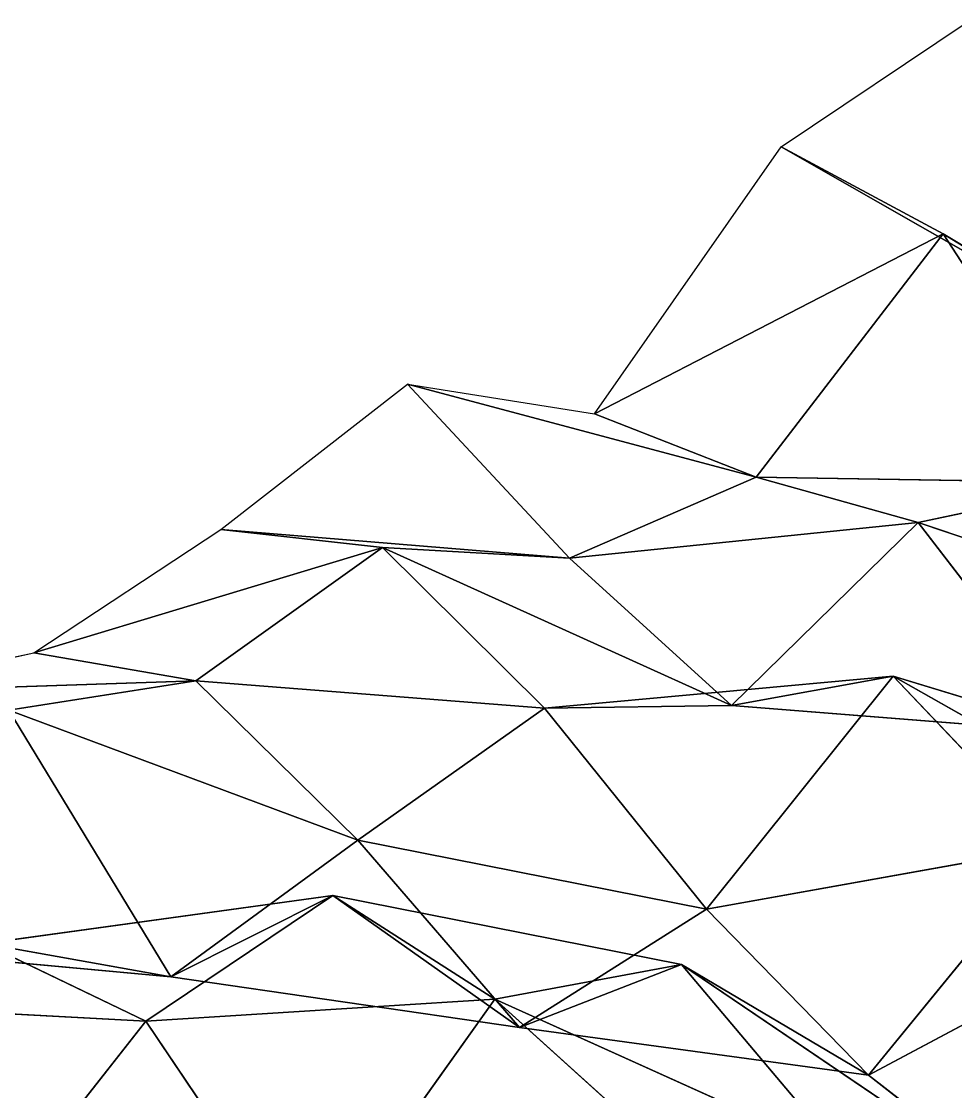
# Model space of a CAD drawing. Header units: metres. Extents: x -3703 to 431, y -1555 to 134.
# Drawn here: x -1034 to -966.9, y -391.8 to -315 of the extents above; entities that cross this region are included whole.
import ezdxf

# ---------------------------------------------------------------- set-up
doc = ezdxf.new("R2010")
doc.units = ezdxf.units.M

msp = doc.modelspace()

# ---------------------------------------------------------------- linework, layer by layer
for p, q in [((-979.3978, -324.04614, -2392.967), (-965.98145, -315.0323, -2367.4868)), ((-992.8142, -343.2003, -2416.1792), (-979.3978, -324.04614, -2392.967)), ((-954.3539, -338.32312, -2402.6057), (-979.3978, -324.04614, -2392.967)), ((-979.3978, -324.04614, -2392.967), (-967.77026, -330.2869, -2431.898)), ((-967.77026, -330.2869, -2431.898), (-979.3978, -324.04614, -2392.967)), ((-979.3978, -324.04614, -2392.967), (-954.3539, -338.32312, -2402.6057)), ((-967.77026, -330.2869, -2431.898), (-992.8142, -343.2003, -2416.1792)), ((-992.8142, -343.2003, -2416.1792), (-967.77026, -330.2869, -2431.898)), ((-967.77026, -330.2869, -2431.898), (-981.18665, -347.75473, -2455.4878)), ((-981.18665, -347.75473, -2455.4878), (-967.77026, -330.2869, -2431.898)), ((-954.3539, -338.32312, -2402.6057), (-967.77026, -330.2869, -2431.898)), ((-942.7263, -345.62997, -2441.2983), (-967.77026, -330.2869, -2431.898)), ((-967.77026, -330.2869, -2431.898), (-954.3539, -338.32312, -2402.6057)), ((-967.77026, -330.2869, -2431.898), (-956.1427, -348.14166, -2468.2324)), ((-956.1427, -348.14166, -2468.2324), (-967.77026, -330.2869, -2431.898)), ((-967.77026, -330.2869, -2431.898), (-942.7263, -345.62997, -2441.2983)), ((-1019.647, -351.50485, -2469.3132), (-1006.2306, -341.0603, -2444.1533)), ((-981.18665, -347.75473, -2455.4878), (-1006.2306, -341.0603, -2444.1533)), ((-1006.2306, -341.0603, -2444.1533), (-992.8142, -343.2003, -2416.1792)), ((-1006.2306, -341.0603, -2444.1533), (-994.603, -353.56033, -2481.6848)), ((-994.603, -353.56033, -2481.6848), (-1006.2306, -341.0603, -2444.1533)), ((-1006.2306, -341.0603, -2444.1533), (-981.18665, -347.75473, -2455.4878)), ((-992.8142, -343.2003, -2416.1792), (-981.18665, -347.75473, -2455.4878)), ((-981.18665, -347.75473, -2455.4878), (-992.8142, -343.2003, -2416.1792)), ((-981.18665, -347.75473, -2455.4878), (-994.603, -353.56033, -2481.6848)), ((-994.603, -353.56033, -2481.6848), (-981.18665, -347.75473, -2455.4878)), ((-956.1427, -348.14166, -2468.2324), (-981.18665, -347.75473, -2455.4878)), ((-981.18665, -347.75473, -2455.4878), (-969.5591, -351.00342, -2495.088)), ((-969.5591, -351.00342, -2495.088), (-981.18665, -347.75473, -2455.4878)), ((-981.18665, -347.75473, -2455.4878), (-956.1427, -348.14166, -2468.2324)), ((-956.1427, -348.14166, -2468.2324), (-969.5591, -351.00342, -2495.088)), ((-969.5591, -351.00342, -2495.088), (-956.1427, -348.14166, -2468.2324)), ((-969.5591, -351.00342, -2495.088), (-994.603, -353.56033, -2481.6848)), ((-994.603, -353.56033, -2481.6848), (-969.5591, -351.00342, -2495.088)), ((-969.5591, -351.00342, -2495.088), (-982.9756, -364.12225, -2519.65)), ((-982.9756, -364.12225, -2519.65), (-969.5591, -351.00342, -2495.088)), ((-944.51514, -359.43362, -2506.034), (-969.5591, -351.00342, -2495.088)), ((-969.5591, -351.00342, -2495.088), (-957.93164, -366.1298, -2532.0322)), ((-957.93164, -366.1298, -2532.0322), (-969.5591, -351.00342, -2495.088)), ((-969.5591, -351.00342, -2495.088), (-944.51514, -359.43362, -2506.034)), ((-1033.0635, -360.36572, -2494.8274), (-1019.647, -351.50485, -2469.3132)), ((-994.603, -353.56033, -2481.6848), (-1019.647, -351.50485, -2469.3132)), ((-1019.647, -351.50485, -2469.3132), (-1008.01953, -352.7859, -2509.3535)), ((-1008.01953, -352.7859, -2509.3535), (-1019.647, -351.50485, -2469.3132)), ((-1019.647, -351.50485, -2469.3132), (-994.603, -353.56033, -2481.6848)), ((-1008.01953, -352.7859, -2509.3535), (-1033.0635, -360.36572, -2494.8274)), ((-1033.0635, -360.36572, -2494.8274), (-1008.01953, -352.7859, -2509.3535)), ((-1008.01953, -352.7859, -2509.3535), (-1021.4359, -362.36288, -2534.7075)), ((-1021.4359, -362.36288, -2534.7075), (-1008.01953, -352.7859, -2509.3535)), ((-994.603, -353.56033, -2481.6848), (-1008.01953, -352.7859, -2509.3535)), ((-982.9756, -364.12225, -2519.65), (-1008.01953, -352.7859, -2509.3535)), ((-1008.01953, -352.7859, -2509.3535), (-994.603, -353.56033, -2481.6848)), ((-1008.01953, -352.7859, -2509.3535), (-996.39197, -364.31763, -2547.1016)), ((-996.39197, -364.31763, -2547.1016), (-1008.01953, -352.7859, -2509.3535)), ((-1008.01953, -352.7859, -2509.3535), (-982.9756, -364.12225, -2519.65)), ((-994.603, -353.56033, -2481.6848), (-982.9756, -364.12225, -2519.65)), ((-982.9756, -364.12225, -2519.65), (-994.603, -353.56033, -2481.6848)), ((-1046.4799, -363.20172, -2521.6887), (-1033.0635, -360.36572, -2494.8274)), ((-1033.0635, -360.36572, -2494.8274), (-1021.4359, -362.36288, -2534.7075)), ((-1021.4359, -362.36288, -2534.7075), (-1033.0635, -360.36572, -2494.8274)), ((-1021.4359, -362.36288, -2534.7075), (-1046.4799, -363.20172, -2521.6887)), ((-1046.4799, -363.20172, -2521.6887), (-1021.4359, -362.36288, -2534.7075)), ((-1021.4359, -362.36288, -2534.7075), (-1034.8523, -364.46545, -2561.733)), ((-1034.8523, -364.46545, -2561.733), (-1021.4359, -362.36288, -2534.7075)), ((-996.39197, -364.31763, -2547.1016), (-1021.4359, -362.36288, -2534.7075)), ((-1021.4359, -362.36288, -2534.7075), (-1009.80835, -373.8081, -2572.475)), ((-1009.80835, -373.8081, -2572.475), (-1021.4359, -362.36288, -2534.7075)), ((-1021.4359, -362.36288, -2534.7075), (-996.39197, -364.31763, -2547.1016)), ((-971.348, -362.03033, -2560.4443), (-996.39197, -364.31763, -2547.1016)), ((-996.39197, -364.31763, -2547.1016), (-971.348, -362.03033, -2560.4443)), ((-971.348, -362.03033, -2560.4443), (-984.7644, -378.754, -2584.2004)), ((-984.7644, -378.754, -2584.2004), (-971.348, -362.03033, -2560.4443)), ((-982.9756, -364.12225, -2519.65), (-971.348, -362.03033, -2560.4443)), ((-971.348, -362.03033, -2560.4443), (-982.9756, -364.12225, -2519.65)), ((-957.93164, -366.1298, -2532.0322), (-971.348, -362.03033, -2560.4443)), ((-946.30396, -376.2169, -2570.1033), (-971.348, -362.03033, -2560.4443)), ((-971.348, -362.03033, -2560.4443), (-957.93164, -366.1298, -2532.0322)), ((-971.348, -362.03033, -2560.4443), (-959.72034, -374.27524, -2598.033)), ((-959.72034, -374.27524, -2598.033), (-971.348, -362.03033, -2560.4443)), ((-971.348, -362.03033, -2560.4443), (-946.30396, -376.2169, -2570.1033)), ((-1009.80835, -373.8081, -2572.475), (-1034.8523, -364.46545, -2561.733)), ((-1034.8523, -364.46545, -2561.733), (-1023.22473, -383.61978, -2597.7764)), ((-1023.22473, -383.61978, -2597.7764), (-1034.8523, -364.46545, -2561.733)), ((-1034.8523, -364.46545, -2561.733), (-1009.80835, -373.8081, -2572.475)), ((-996.39197, -364.31763, -2547.1016), (-1009.80835, -373.8081, -2572.475)), ((-1009.80835, -373.8081, -2572.475), (-996.39197, -364.31763, -2547.1016)), ((-982.9756, -364.12225, -2519.65), (-996.39197, -364.31763, -2547.1016)), ((-996.39197, -364.31763, -2547.1016), (-982.9756, -364.12225, -2519.65)), ((-996.39197, -364.31763, -2547.1016), (-984.7644, -378.754, -2584.2004)), ((-984.7644, -378.754, -2584.2004), (-996.39197, -364.31763, -2547.1016)), ((-957.93164, -366.1298, -2532.0322), (-982.9756, -364.12225, -2519.65)), ((-982.9756, -364.12225, -2519.65), (-957.93164, -366.1298, -2532.0322)), ((-1009.80835, -373.8081, -2572.475), (-1023.22473, -383.61978, -2597.7764)), ((-1023.22473, -383.61978, -2597.7764), (-1009.80835, -373.8081, -2572.475)), ((-984.7644, -378.754, -2584.2004), (-1009.80835, -373.8081, -2572.475)), ((-1009.80835, -373.8081, -2572.475), (-998.1808, -387.24344, -2609.7974)), ((-998.1808, -387.24344, -2609.7974), (-1009.80835, -373.8081, -2572.475)), ((-1009.80835, -373.8081, -2572.475), (-984.7644, -378.754, -2584.2004)), ((-959.72034, -374.27524, -2598.033), (-984.7644, -378.754, -2584.2004)), ((-984.7644, -378.754, -2584.2004), (-959.72034, -374.27524, -2598.033)), ((-959.72034, -374.27524, -2598.033), (-973.1367, -390.66458, -2621.8635)), ((-973.1367, -390.66458, -2621.8635), (-959.72034, -374.27524, -2598.033)), ((-1011.5973, -377.77933, -2639.4092), (-1036.6412, -381.21695, -2625.8093)), ((-1036.6412, -381.21695, -2625.8093), (-1011.5973, -377.77933, -2639.4092)), ((-1011.5973, -377.77933, -2639.4092), (-1025.0137, -386.7996, -2664.8875)), ((-1025.0137, -386.7996, -2664.8875), (-1011.5973, -377.77933, -2639.4092)), ((-1023.22473, -383.61978, -2597.7764), (-1011.5973, -377.77933, -2639.4092)), ((-1011.5973, -377.77933, -2639.4092), (-1023.22473, -383.61978, -2597.7764)), ((-998.1808, -387.24344, -2609.7974), (-1011.5973, -377.77933, -2639.4092)), ((-986.5532, -382.7161, -2651.1365), (-1011.5973, -377.77933, -2639.4092)), ((-1011.5973, -377.77933, -2639.4092), (-998.1808, -387.24344, -2609.7974)), ((-1011.5973, -377.77933, -2639.4092), (-999.9696, -385.2037, -2678.0757)), ((-999.9696, -385.2037, -2678.0757), (-1011.5973, -377.77933, -2639.4092)), ((-1011.5973, -377.77933, -2639.4092), (-986.5532, -382.7161, -2651.1365)), ((-948.0928, -377.3497, -2637.672), (-973.1367, -390.66458, -2621.8635)), ((-973.1367, -390.66458, -2621.8635), (-948.0928, -377.3497, -2637.672)), ((-984.7644, -378.754, -2584.2004), (-998.1808, -387.24344, -2609.7974)), ((-998.1808, -387.24344, -2609.7974), (-984.7644, -378.754, -2584.2004)), ((-984.7644, -378.754, -2584.2004), (-973.1367, -390.66458, -2621.8635)), ((-973.1367, -390.66458, -2621.8635), (-984.7644, -378.754, -2584.2004)), ((-1023.22473, -383.61978, -2597.7764), (-1048.2687, -381.31326, -2585.461)), ((-1048.2687, -381.31326, -2585.461), (-1023.22473, -383.61978, -2597.7764)), ((-1023.22473, -383.61978, -2597.7764), (-1036.6412, -381.21695, -2625.8093)), ((-1036.6412, -381.21695, -2625.8093), (-1023.22473, -383.61978, -2597.7764)), ((-1036.6412, -381.21695, -2625.8093), (-1025.0137, -386.7996, -2664.8875)), ((-1025.0137, -386.7996, -2664.8875), (-1036.6412, -381.21695, -2625.8093)), ((-986.5532, -382.7161, -2651.1365), (-999.9696, -385.2037, -2678.0757)), ((-999.9696, -385.2037, -2678.0757), (-986.5532, -382.7161, -2651.1365)), ((-998.1808, -387.24344, -2609.7974), (-986.5532, -382.7161, -2651.1365)), ((-986.5532, -382.7161, -2651.1365), (-998.1808, -387.24344, -2609.7974)), ((-973.1367, -390.66458, -2621.8635), (-986.5532, -382.7161, -2651.1365)), ((-961.5093, -399.6854, -2660.1733), (-986.5532, -382.7161, -2651.1365)), ((-986.5532, -382.7161, -2651.1365), (-973.1367, -390.66458, -2621.8635)), ((-986.5532, -382.7161, -2651.1365), (-974.92566, -396.5034, -2688.3801)), ((-974.92566, -396.5034, -2688.3801), (-986.5532, -382.7161, -2651.1365)), ((-986.5532, -382.7161, -2651.1365), (-961.5093, -399.6854, -2660.1733)), ((-998.1808, -387.24344, -2609.7974), (-1023.22473, -383.61978, -2597.7764)), ((-1023.22473, -383.61978, -2597.7764), (-998.1808, -387.24344, -2609.7974)), ((-1025.0137, -386.7996, -2664.8875), (-1050.0576, -385.45053, -2652.358)), ((-1050.0576, -385.45053, -2652.358), (-1025.0137, -386.7996, -2664.8875)), ((-999.9696, -385.2037, -2678.0757), (-1025.0137, -386.7996, -2664.8875)), ((-1025.0137, -386.7996, -2664.8875), (-999.9696, -385.2037, -2678.0757)), ((-999.9696, -385.2037, -2678.0757), (-1013.386, -404.0488, -2701.3574)), ((-1013.386, -404.0488, -2701.3574), (-999.9696, -385.2037, -2678.0757)), ((-974.92566, -396.5034, -2688.3801), (-999.9696, -385.2037, -2678.0757)), ((-999.9696, -385.2037, -2678.0757), (-988.34204, -395.70102, -2716.0552)), ((-988.34204, -395.70102, -2716.0552), (-999.9696, -385.2037, -2678.0757)), ((-999.9696, -385.2037, -2678.0757), (-974.92566, -396.5034, -2688.3801)), ((-1025.0137, -386.7996, -2664.8875), (-1038.43, -403.81284, -2688.5789)), ((-1038.43, -403.81284, -2688.5789), (-1025.0137, -386.7996, -2664.8875)), ((-1025.0137, -386.7996, -2664.8875), (-1013.386, -404.0488, -2701.3574)), ((-1013.386, -404.0488, -2701.3574), (-1025.0137, -386.7996, -2664.8875)), ((-973.1367, -390.66458, -2621.8635), (-998.1808, -387.24344, -2609.7974)), ((-998.1808, -387.24344, -2609.7974), (-973.1367, -390.66458, -2621.8635)), ((-973.1367, -390.66458, -2621.8635), (-961.5093, -399.6854, -2660.1733)), ((-961.5093, -399.6854, -2660.1733), (-973.1367, -390.66458, -2621.8635))]:
    msp.add_line(p, q)
for points in [[(-965.98145, -315.0323, -2367.4868), (-954.3539, -338.32312, -2402.6057), (-979.3978, -324.04614, -2392.967), (-979.3977, -324.04605, -2392.967)], [(-979.3978, -324.04614, -2392.967), (-967.77026, -330.2869, -2431.898), (-992.8142, -343.2003, -2416.1792), (-992.8141, -343.2002, -2416.1792)], [(-967.77026, -330.2869, -2431.898), (-979.3978, -324.04614, -2392.967), (-954.3539, -338.32312, -2402.6057), (-954.35376, -338.32303, -2402.6057)], [(-981.18665, -347.75473, -2455.4878), (-992.8142, -343.2003, -2416.1792), (-967.77026, -330.2869, -2431.898), (-967.77014, -330.2868, -2431.898)], [(-967.77026, -330.2869, -2431.898), (-956.1427, -348.14166, -2468.2324), (-981.18665, -347.75473, -2455.4878), (-981.1865, -347.75464, -2455.4878)], [(-954.3539, -338.32312, -2402.6057), (-942.7263, -345.62997, -2441.2983), (-967.77026, -330.2869, -2431.898), (-967.77014, -330.2868, -2431.898)], [(-956.1427, -348.14166, -2468.2324), (-967.77026, -330.2869, -2431.898), (-942.7263, -345.62997, -2441.2983), (-942.7262, -345.62988, -2441.2983)], [(-1006.2306, -341.0603, -2444.1533), (-994.603, -353.56033, -2481.6848), (-1019.647, -351.50485, -2469.3132), (-1019.64685, -351.50476, -2469.3132)], [(-992.8142, -343.2003, -2416.1792), (-981.18665, -347.75473, -2455.4878), (-1006.2306, -341.0603, -2444.1533), (-1006.23047, -341.0602, -2444.1533)], [(-994.603, -353.56033, -2481.6848), (-1006.2306, -341.0603, -2444.1533), (-981.18665, -347.75473, -2455.4878), (-981.1865, -347.75464, -2455.4878)], [(-981.18665, -347.75473, -2455.4878), (-969.5591, -351.00342, -2495.088), (-994.603, -353.56033, -2481.6848), (-994.6029, -353.56024, -2481.6848)], [(-969.5591, -351.00342, -2495.088), (-981.18665, -347.75473, -2455.4878), (-956.1427, -348.14166, -2468.2324), (-956.1426, -348.14157, -2468.2324)], [(-956.1427, -348.14166, -2468.2324), (-944.51514, -359.43362, -2506.034), (-969.5591, -351.00342, -2495.088), (-969.55896, -351.00333, -2495.088)], [(-982.9756, -364.12225, -2519.65), (-994.603, -353.56033, -2481.6848), (-969.5591, -351.00342, -2495.088), (-969.55896, -351.00333, -2495.088)], [(-969.5591, -351.00342, -2495.088), (-957.93164, -366.1298, -2532.0322), (-982.9756, -364.12225, -2519.65), (-982.97546, -364.12216, -2519.65)], [(-957.93164, -366.1298, -2532.0322), (-969.5591, -351.00342, -2495.088), (-944.51514, -359.43362, -2506.034), (-944.515, -359.43353, -2506.034)], [(-1019.647, -351.50485, -2469.3132), (-1008.01953, -352.7859, -2509.3535), (-1033.0635, -360.36572, -2494.8274), (-1033.0634, -360.36563, -2494.8274)], [(-1008.01953, -352.7859, -2509.3535), (-1019.647, -351.50485, -2469.3132), (-994.603, -353.56033, -2481.6848), (-994.6029, -353.56024, -2481.6848)], [(-1021.4359, -362.36288, -2534.7075), (-1033.0635, -360.36572, -2494.8274), (-1008.01953, -352.7859, -2509.3535), (-1008.0194, -352.7858, -2509.3535)], [(-1008.01953, -352.7859, -2509.3535), (-996.39197, -364.31763, -2547.1016), (-1021.4359, -362.36288, -2534.7075), (-1021.4358, -362.3628, -2534.7075)], [(-994.603, -353.56033, -2481.6848), (-982.9756, -364.12225, -2519.65), (-1008.01953, -352.7859, -2509.3535), (-1008.0194, -352.7858, -2509.3535)], [(-996.39197, -364.31763, -2547.1016), (-1008.01953, -352.7859, -2509.3535), (-982.9756, -364.12225, -2519.65), (-982.97546, -364.12216, -2519.65)], [(-1033.0635, -360.36572, -2494.8274), (-1021.4359, -362.36288, -2534.7075), (-1046.4799, -363.20172, -2521.6887), (-1046.4797, -363.20163, -2521.6887)], [(-1034.8523, -364.46545, -2561.733), (-1046.4799, -363.20172, -2521.6887), (-1021.4359, -362.36288, -2534.7075), (-1021.4358, -362.3628, -2534.7075)], [(-1021.4359, -362.36288, -2534.7075), (-1009.80835, -373.8081, -2572.475), (-1034.8523, -364.46545, -2561.733), (-1034.8522, -364.46536, -2561.733)], [(-1009.80835, -373.8081, -2572.475), (-1021.4359, -362.36288, -2534.7075), (-996.39197, -364.31763, -2547.1016), (-996.39185, -364.31754, -2547.1016)], [(-984.7644, -378.754, -2584.2004), (-996.39197, -364.31763, -2547.1016), (-971.348, -362.03033, -2560.4443), (-971.3479, -362.03024, -2560.4443)], [(-982.9756, -364.12225, -2519.65), (-971.348, -362.03033, -2560.4443), (-996.39197, -364.31763, -2547.1016), (-996.39185, -364.31754, -2547.1016)], [(-971.348, -362.03033, -2560.4443), (-959.72034, -374.27524, -2598.033), (-984.7644, -378.754, -2584.2004), (-984.7643, -378.7539, -2584.2004)], [(-971.348, -362.03033, -2560.4443), (-982.9756, -364.12225, -2519.65), (-957.93164, -366.1298, -2532.0322), (-957.9315, -366.1297, -2532.0322)], [(-957.93164, -366.1298, -2532.0322), (-946.30396, -376.2169, -2570.1033), (-971.348, -362.03033, -2560.4443), (-971.3479, -362.03024, -2560.4443)], [(-959.72034, -374.27524, -2598.033), (-971.348, -362.03033, -2560.4443), (-946.30396, -376.2169, -2570.1033), (-946.30383, -376.2168, -2570.1033)], [(-1034.8523, -364.46545, -2561.733), (-1023.22473, -383.61978, -2597.7764), (-1048.2687, -381.31326, -2585.461), (-1048.2686, -381.31317, -2585.461)], [(-1023.22473, -383.61978, -2597.7764), (-1034.8523, -364.46545, -2561.733), (-1009.80835, -373.8081, -2572.475), (-1009.8082, -373.808, -2572.475)], [(-996.39197, -364.31763, -2547.1016), (-984.7644, -378.754, -2584.2004), (-1009.80835, -373.8081, -2572.475), (-1009.8082, -373.808, -2572.475)], [(-1009.80835, -373.8081, -2572.475), (-998.1808, -387.24344, -2609.7974), (-1023.22473, -383.61978, -2597.7764), (-1023.2246, -383.6197, -2597.7764)], [(-998.1808, -387.24344, -2609.7974), (-1009.80835, -373.8081, -2572.475), (-984.7644, -378.754, -2584.2004), (-984.7643, -378.7539, -2584.2004)], [(-973.1367, -390.66458, -2621.8635), (-984.7644, -378.754, -2584.2004), (-959.72034, -374.27524, -2598.033), (-959.7202, -374.27515, -2598.033)], [(-959.72034, -374.27524, -2598.033), (-948.0928, -377.3497, -2637.672), (-973.1367, -390.66458, -2621.8635), (-973.1366, -390.6645, -2621.8635)], [(-1025.0137, -386.7996, -2664.8875), (-1036.6412, -381.21695, -2625.8093), (-1011.5973, -377.77933, -2639.4092), (-1011.59717, -377.77924, -2639.4092)], [(-1023.22473, -383.61978, -2597.7764), (-1011.5973, -377.77933, -2639.4092), (-1036.6412, -381.21695, -2625.8093), (-1036.6411, -381.21686, -2625.8093)], [(-1011.5973, -377.77933, -2639.4092), (-999.9696, -385.2037, -2678.0757), (-1025.0137, -386.7996, -2664.8875), (-1025.0135, -386.7995, -2664.8875)], [(-1011.5973, -377.77933, -2639.4092), (-1023.22473, -383.61978, -2597.7764), (-998.1808, -387.24344, -2609.7974), (-998.18066, -387.24335, -2609.7974)], [(-998.1808, -387.24344, -2609.7974), (-986.5532, -382.7161, -2651.1365), (-1011.5973, -377.77933, -2639.4092), (-1011.59717, -377.77924, -2639.4092)], [(-999.9696, -385.2037, -2678.0757), (-1011.5973, -377.77933, -2639.4092), (-986.5532, -382.7161, -2651.1365), (-986.5531, -382.716, -2651.1365)], [(-961.5093, -399.6854, -2660.1733), (-973.1367, -390.66458, -2621.8635), (-948.0928, -377.3497, -2637.672), (-948.09265, -377.3496, -2637.672)], [(-984.7644, -378.754, -2584.2004), (-973.1367, -390.66458, -2621.8635), (-998.1808, -387.24344, -2609.7974), (-998.18066, -387.24335, -2609.7974)], [(-1036.6412, -381.21695, -2625.8093), (-1025.0137, -386.7996, -2664.8875), (-1050.0576, -385.45053, -2652.358), (-1050.0575, -385.45044, -2652.358)], [(-1036.6412, -381.21695, -2625.8093), (-1048.2687, -381.31326, -2585.461), (-1023.22473, -383.61978, -2597.7764), (-1023.2246, -383.6197, -2597.7764)], [(-986.5532, -382.7161, -2651.1365), (-974.92566, -396.5034, -2688.3801), (-999.9696, -385.2037, -2678.0757), (-999.9695, -385.2036, -2678.0757)], [(-986.5532, -382.7161, -2651.1365), (-998.1808, -387.24344, -2609.7974), (-973.1367, -390.66458, -2621.8635), (-973.1366, -390.6645, -2621.8635)], [(-973.1367, -390.66458, -2621.8635), (-961.5093, -399.6854, -2660.1733), (-986.5532, -382.7161, -2651.1365), (-986.5531, -382.716, -2651.1365)], [(-974.92566, -396.5034, -2688.3801), (-986.5532, -382.7161, -2651.1365), (-961.5093, -399.6854, -2660.1733), (-961.50916, -399.6853, -2660.1733)], [(-1038.43, -403.81284, -2688.5789), (-1050.0576, -385.45053, -2652.358), (-1025.0137, -386.7996, -2664.8875), (-1025.0135, -386.7995, -2664.8875)], [(-1013.386, -404.0488, -2701.3574), (-1025.0137, -386.7996, -2664.8875), (-999.9696, -385.2037, -2678.0757), (-999.9695, -385.2036, -2678.0757)], [(-999.9696, -385.2037, -2678.0757), (-988.34204, -395.70102, -2716.0552), (-1013.386, -404.0488, -2701.3574), (-1013.38586, -404.0487, -2701.3574)], [(-988.34204, -395.70102, -2716.0552), (-999.9696, -385.2037, -2678.0757), (-974.92566, -396.5034, -2688.3801), (-974.92554, -396.5033, -2688.3801)], [(-1025.0137, -386.7996, -2664.8875), (-1013.386, -404.0488, -2701.3574), (-1038.43, -403.81284, -2688.5789), (-1038.4299, -403.81274, -2688.5789)]]:
    msp.add_3dface(points)

doc.saveas('drawing.dxf')
